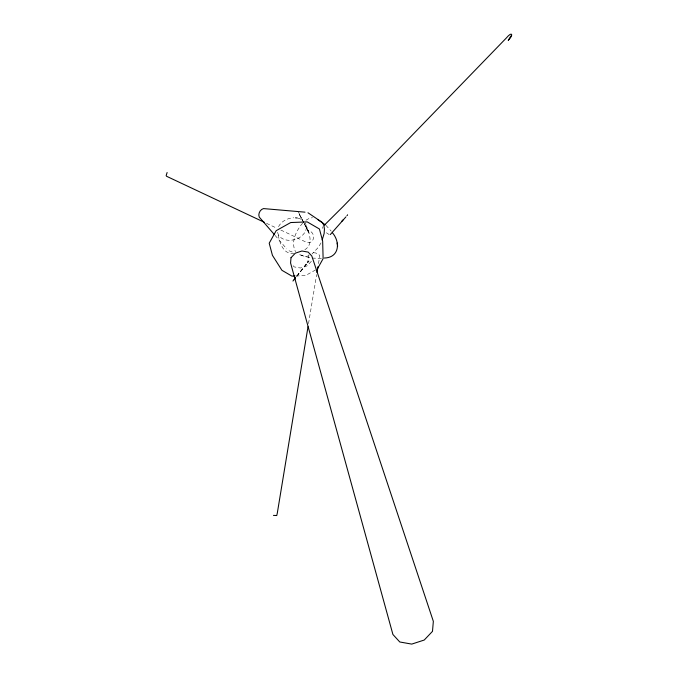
<?xml version="1.0" encoding="UTF-8"?>
<svg xmlns="http://www.w3.org/2000/svg" width="678" height="678" viewBox="0 0 678 678"><rect width="100%" height="100%" fill="white"/><g stroke="black" fill="none" stroke-linecap="round" stroke-linejoin="round"><path stroke-width="0.51" stroke-dasharray="3.39 2.54" d="M309.007 254.648L307.719 262.547L307.965 261.649L296.091 277.166L308.999 260.962L296.159 277.014M318.507 263.581L319.796 255.674C318.338 252.987 314.694 252.657 311.939 252.691M308.532 323.635L316.668 274.59M321.016 242.868L318.423 247.267L312.024 254.004M323.008 226.571L322.559 228.444M302.617 223.164C296.227 230.613 290.498 242.139 295.532 251.674M346.517 216.18L347.839 214.629L346.466 216.146M311.371 261.31L307.032 265.878L300.464 268.013L294.176 266.903L292.379 264.929M304.854 249.733C313.745 244.165 309.261 233.215 306.244 225.596M315.55 269.954L305.473 275.599L296.1 275.963M305.947 220.231L309.312 218.358L312.482 217.672M308.659 255.877L305.49 256.555L297.837 254.14M321.423 258.411L311.685 258.072M294.21 253.419C282.311 254.792 279.446 241.334 277.649 232.495A14.73 10.89 -16.9 0 0 295.845 239.232A14.73 10.89 -16.9 0 0 305.227 222.935M309.744 257.742L302.261 255.657L298.608 253.877M329.237 234.605L324.516 231.554M289.031 250.775L293.93 252.64M266.471 223.316L276.997 228.266M280.828 230.071C289.481 234.012 297.947 238.342 306.583 242.343C315.372 244.716 316.16 230.723 307.159 230.537L308.549 231.715L304.202 223.477M325.915 225.325L331.22 231.164M275.039 235.368L286.701 248.877M303.719 222.562L298.888 213.417L303.642 222.528M304.125 223.435L309.354 233.461L303.117 221.282M298.328 211.909L302.642 220.342M278.539 226.672A14.73 10.89 -16.9 0 1 293.667 217.791M298.176 218.206A14.73 10.89 -16.9 0 1 302.481 220.07"/><path stroke-width="1.02" d="M332.406 232.74C340.653 242.36 339.263 257.682 324.338 258.03M308.015 326.762L277.294 513.187L276.743 515.551L273.437 515.39M317.007 272.59L318.007 266.59M167.11 172.517L166.161 175.619L166.576 176.28L264.556 222.409M322.186 240.046L324.135 233.469L324.44 229.113L323.864 225.393L322.448 222.562L307.99 212.765M510.958 35.968L508.237 40.341C513.873 34.705 512.178 30.968 506.432 37.892L343.365 206.256L324.406 225.104M317.389 268.929L323.118 258.657L322.66 241.131L319.431 229.003L307.236 221.901L290.718 222.545L276.192 230.681L269.208 243.207L272.429 255.335L281.929 270.302L291.93 276.124L295.057 276.005M292.947 281.023L295.515 277.819M345.856 216.96L330.339 234.529M341.636 221.452L343.017 219.935M305.015 212.163L263.496 208.587C260.157 209.4 257.818 213.926 259.259 217.087L274.353 234.571M317.931 219.672L325.22 224.774M337.152 243.029L337.398 244.656M337.441 244.936L337.644 246.233M295.523 217.816A14.73 10.89 -16.9 0 1 297.32 218.028M291.023 257.708L290.574 262.962L392.918 634.489L399.774 641.981L411.741 644.1L424.233 640.04L432.488 631.345L433.344 621.345L311.829 256.055L308.219 252.114L301.93 251.004L295.362 253.14L291.023 257.708M295.464 277.98L294.218 279.607L295.506 277.988"/></g></svg>
